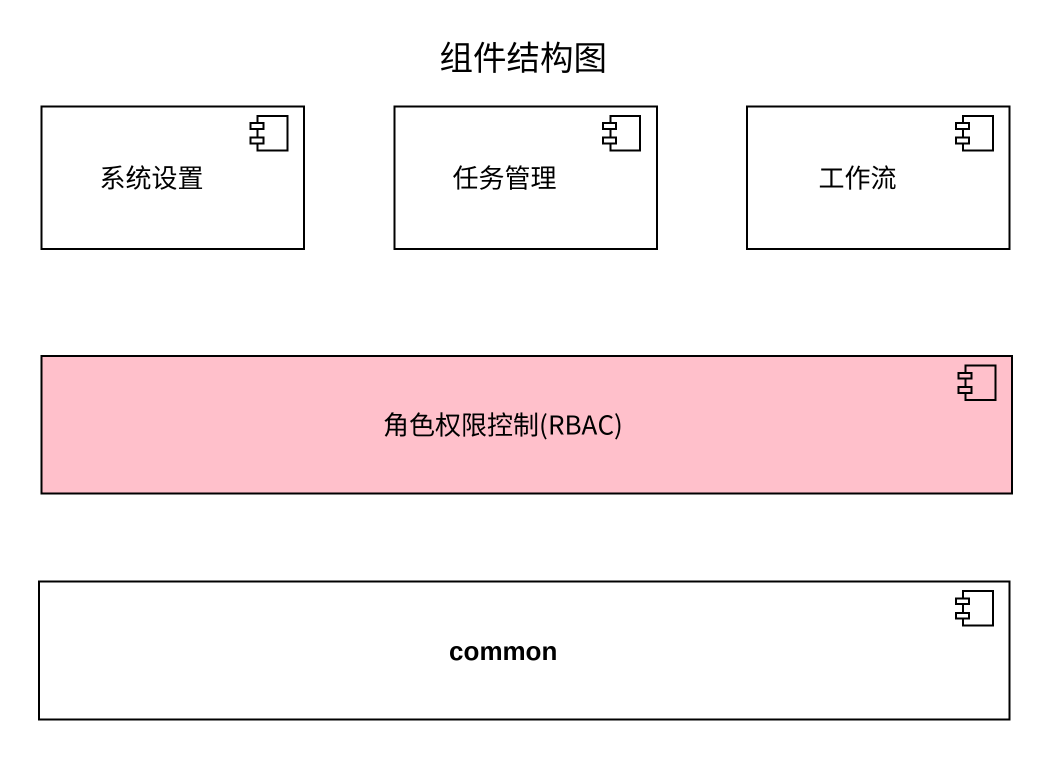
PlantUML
@startuml
title 组件结构图
component 系统设置
component 任务管理
component 工作流
component "角色权限控制(RBAC)" as 角色权限控制_RBAC #FFC0CB
component common
@enduml
